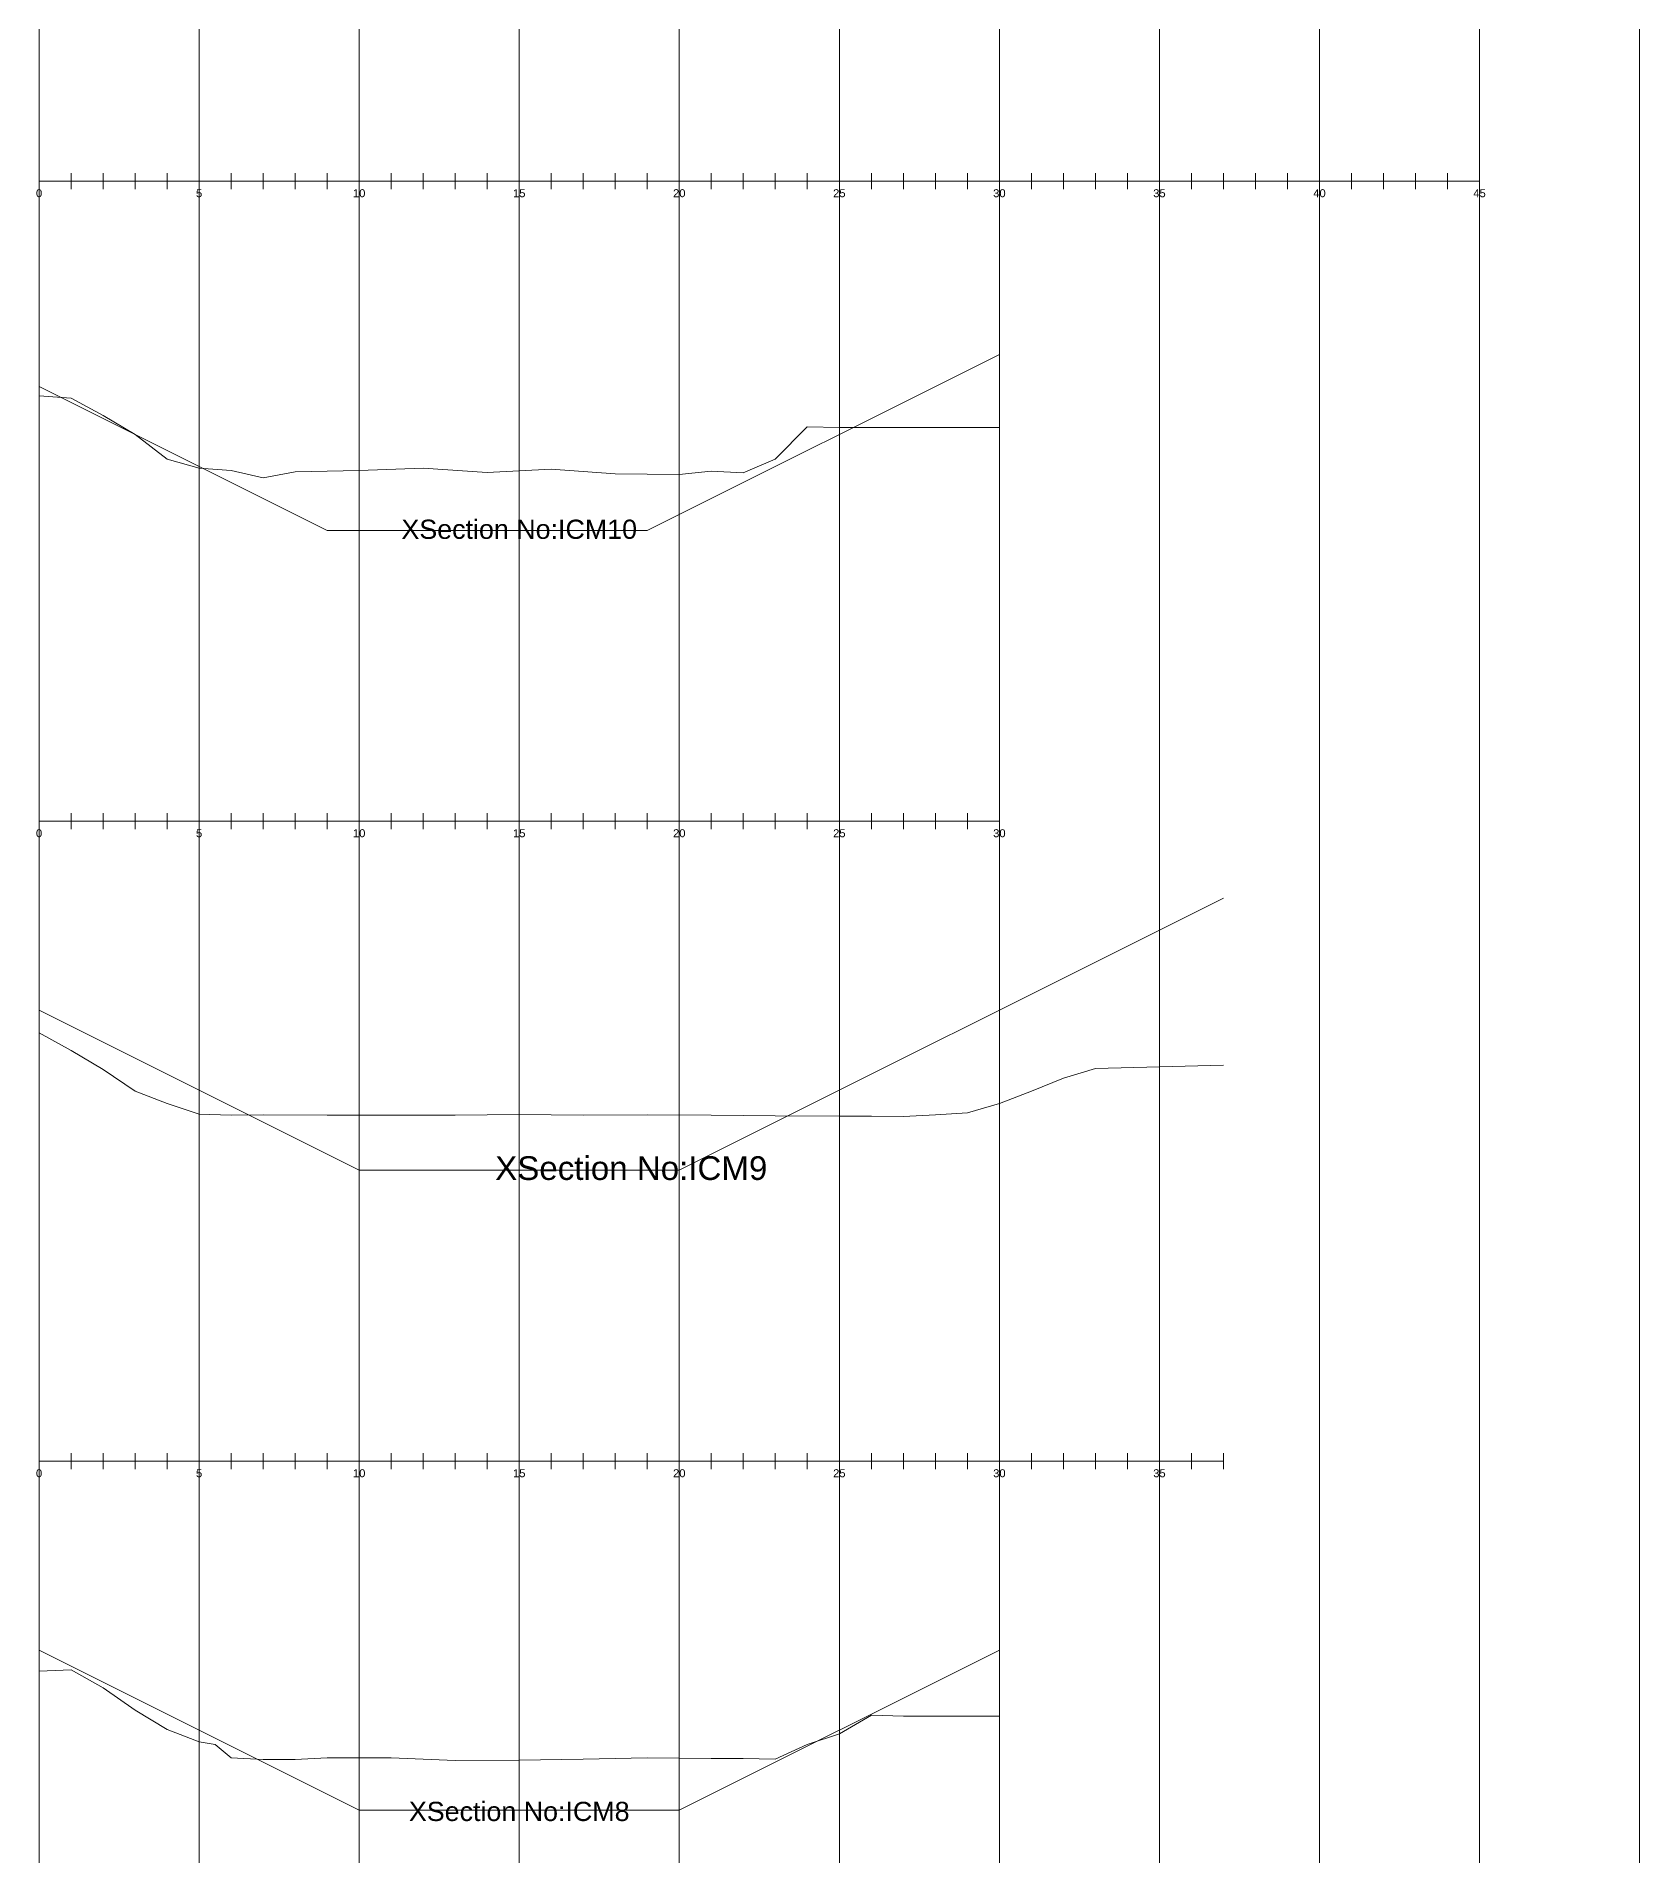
# Model space of a CAD drawing. Header units: inches. Extents: x 1000 to 1050, y 19 to 510.
# Drawn here: x 999.9 to 1050, y 187.7 to 244.5 of the extents above; entities that cross this region are included whole.
import ezdxf

# ---------------------------------------------------------------- set-up
doc = ezdxf.new("R2010")
doc.units = ezdxf.units.IN
doc.header["$LTSCALE"] = 7
doc.header["$MEASUREMENT"] = 0
doc.layers.add('Cross Section Labels', color=7, linetype='Continuous', lineweight=9)
doc.styles.get("Standard").update_dxf_attribs({"font": 'arial.ttf'})

msp = doc.modelspace()

# ---------------------------------------------------------------- linework, layer by layer
at = {"layer": 'Cross Section Labels'}
for p, q in [((1000, 510), (1000, 20)), ((1005, 510), (1005, 20)), ((1010, 510), (1010, 20)), ((1015, 510), (1015, 20)), ((1020, 510), (1020, 20)), ((1025, 510), (1025, 20)), ((1030, 510), (1030, 20)), ((1035, 510), (1035, 20)), ((1040, 510), (1040, 20)), ((1045, 510), (1045, 20)), ((1050, 510), (1050, 20))]:
    msp.add_line(p, q, dxfattribs=at)
for points in [[(1000, 239.75), (1000, 240.25)], [(1000, 239.75), (1000, 240.25)], [(1000, 240), (1045, 240)], [(1000, 240), (1045, 240)], [(1001, 239.75), (1001, 240.25)], [(1001, 239.75), (1001, 240.25)], [(1002, 239.75), (1002, 240.25)], [(1002, 239.75), (1002, 240.25)], [(1003, 239.75), (1003, 240.25)], [(1003, 239.75), (1003, 240.25)], [(1004, 239.75), (1004, 240.25)], [(1004, 239.75), (1004, 240.25)], [(1005, 239.75), (1005, 240.25)], [(1005, 239.75), (1005, 240.25)], [(1006, 239.75), (1006, 240.25)], [(1006, 239.75), (1006, 240.25)], [(1007, 239.75), (1007, 240.25)], [(1007, 239.75), (1007, 240.25)], [(1008, 239.75), (1008, 240.25)], [(1008, 239.75), (1008, 240.25)], [(1009, 239.75), (1009, 240.25)], [(1009, 239.75), (1009, 240.25)], [(1010, 239.75), (1010, 240.25)], [(1010, 239.75), (1010, 240.25)], [(1011, 239.75), (1011, 240.25)], [(1011, 239.75), (1011, 240.25)], [(1012, 239.75), (1012, 240.25)], [(1012, 239.75), (1012, 240.25)], [(1013, 239.75), (1013, 240.25)], [(1013, 239.75), (1013, 240.25)], [(1014, 239.75), (1014, 240.25)], [(1014, 239.75), (1014, 240.25)], [(1015, 239.75), (1015, 240.25)], [(1015, 239.75), (1015, 240.25)], [(1016, 239.75), (1016, 240.25)], [(1016, 239.75), (1016, 240.25)], [(1017, 239.75), (1017, 240.25)], [(1017, 239.75), (1017, 240.25)], [(1018, 239.75), (1018, 240.25)], [(1018, 239.75), (1018, 240.25)], [(1019, 239.75), (1019, 240.25)], [(1019, 239.75), (1019, 240.25)], [(1020, 239.75), (1020, 240.25)], [(1020, 239.75), (1020, 240.25)], [(1021, 239.75), (1021, 240.25)], [(1021, 239.75), (1021, 240.25)], [(1022, 239.75), (1022, 240.25)], [(1022, 239.75), (1022, 240.25)], [(1023, 239.75), (1023, 240.25)], [(1023, 239.75), (1023, 240.25)], [(1024, 239.75), (1024, 240.25)], [(1024, 239.75), (1024, 240.25)], [(1025, 239.75), (1025, 240.25)], [(1025, 239.75), (1025, 240.25)], [(1026, 239.75), (1026, 240.25)], [(1026, 239.75), (1026, 240.25)], [(1027, 239.75), (1027, 240.25)], [(1027, 239.75), (1027, 240.25)], [(1028, 239.75), (1028, 240.25)], [(1028, 239.75), (1028, 240.25)], [(1029, 239.75), (1029, 240.25)], [(1029, 239.75), (1029, 240.25)], [(1030, 239.75), (1030, 240.25)], [(1030, 239.75), (1030, 240.25)], [(1031, 239.75), (1031, 240.25)], [(1031, 239.75), (1031, 240.25)], [(1032, 239.75), (1032, 240.25)], [(1032, 239.75), (1032, 240.25)], [(1033, 239.75), (1033, 240.25)], [(1033, 239.75), (1033, 240.25)], [(1034, 239.75), (1034, 240.25)], [(1034, 239.75), (1034, 240.25)], [(1035, 239.75), (1035, 240.25)], [(1035, 239.75), (1035, 240.25)], [(1036, 239.75), (1036, 240.25)], [(1036, 239.75), (1036, 240.25)], [(1037, 239.75), (1037, 240.25)], [(1037, 239.75), (1037, 240.25)], [(1038, 239.75), (1038, 240.25)], [(1038, 239.75), (1038, 240.25)], [(1039, 239.75), (1039, 240.25)], [(1039, 239.75), (1039, 240.25)], [(1040, 239.75), (1040, 240.25)], [(1040, 239.75), (1040, 240.25)], [(1041, 239.75), (1041, 240.25)], [(1041, 239.75), (1041, 240.25)], [(1042, 239.75), (1042, 240.25)], [(1042, 239.75), (1042, 240.25)], [(1043, 239.75), (1043, 240.25)], [(1043, 239.75), (1043, 240.25)], [(1044, 239.75), (1044, 240.25)], [(1044, 239.75), (1044, 240.25)], [(1045, 239.75), (1045, 240.25)], [(1045, 239.75), (1045, 240.25)], [(1000, 233.59), (1009, 229.09), (1014, 229.09), (1019, 229.09), (1030, 234.59)], [(1030, 232.3), (1025, 232.3), (1024, 232.32), (1023, 231.31), (1022, 230.89), (1021, 230.94), (1020, 230.84), (1018, 230.86), (1016, 231), (1014, 230.9), (1012, 231.03), (1010, 230.96), (1008, 230.92), (1007, 230.73), (1006, 230.96), (1005, 231.03), (1004, 231.31), (1003, 232.09), (1002, 232.68), (1001, 233.22), (1000, 233.29)], [(1000, 219.75), (1000, 220.25)], [(1000, 219.75), (1000, 220.25)], [(1001, 219.75), (1001, 220.25)], [(1001, 219.75), (1001, 220.25)], [(1002, 219.75), (1002, 220.25)], [(1002, 219.75), (1002, 220.25)], [(1003, 219.75), (1003, 220.25)], [(1003, 219.75), (1003, 220.25)], [(1004, 219.75), (1004, 220.25)], [(1004, 219.75), (1004, 220.25)], [(1005, 219.75), (1005, 220.25)], [(1005, 219.75), (1005, 220.25)], [(1006, 219.75), (1006, 220.25)], [(1006, 219.75), (1006, 220.25)], [(1007, 219.75), (1007, 220.25)], [(1007, 219.75), (1007, 220.25)], [(1008, 219.75), (1008, 220.25)], [(1008, 219.75), (1008, 220.25)], [(1009, 219.75), (1009, 220.25)], [(1009, 219.75), (1009, 220.25)], [(1010, 219.75), (1010, 220.25)], [(1010, 219.75), (1010, 220.25)], [(1011, 219.75), (1011, 220.25)], [(1011, 219.75), (1011, 220.25)], [(1012, 219.75), (1012, 220.25)], [(1012, 219.75), (1012, 220.25)], [(1013, 219.75), (1013, 220.25)], [(1013, 219.75), (1013, 220.25)], [(1014, 219.75), (1014, 220.25)], [(1014, 219.75), (1014, 220.25)], [(1015, 219.75), (1015, 220.25)], [(1015, 219.75), (1015, 220.25)], [(1016, 219.75), (1016, 220.25)], [(1016, 219.75), (1016, 220.25)], [(1017, 219.75), (1017, 220.25)], [(1017, 219.75), (1017, 220.25)], [(1018, 219.75), (1018, 220.25)], [(1018, 219.75), (1018, 220.25)], [(1019, 219.75), (1019, 220.25)], [(1019, 219.75), (1019, 220.25)], [(1020, 219.75), (1020, 220.25)], [(1020, 219.75), (1020, 220.25)], [(1021, 219.75), (1021, 220.25)], [(1021, 219.75), (1021, 220.25)], [(1022, 219.75), (1022, 220.25)], [(1022, 219.75), (1022, 220.25)], [(1023, 219.75), (1023, 220.25)], [(1023, 219.75), (1023, 220.25)], [(1024, 219.75), (1024, 220.25)], [(1024, 219.75), (1024, 220.25)], [(1025, 219.75), (1025, 220.25)], [(1025, 219.75), (1025, 220.25)], [(1026, 219.75), (1026, 220.25)], [(1026, 219.75), (1026, 220.25)], [(1027, 219.75), (1027, 220.25)], [(1027, 219.75), (1027, 220.25)], [(1028, 219.75), (1028, 220.25)], [(1028, 219.75), (1028, 220.25)], [(1029, 219.75), (1029, 220.25)], [(1029, 219.75), (1029, 220.25)], [(1030, 219.75), (1030, 220.25)], [(1030, 219.75), (1030, 220.25)], [(1000, 220), (1030, 220)], [(1000, 220), (1030, 220)], [(1000, 214.1), (1010, 209.1), (1015, 209.1), (1020, 209.1), (1037, 217.6)], [(1037, 212.38), (1035, 212.33), (1033, 212.27), (1032, 211.97), (1031, 211.56), (1030, 211.18), (1029, 210.89), (1028, 210.83), (1027, 210.77), (1026, 210.78), (1025, 210.78), (1023, 210.79), (1021, 210.81), (1019, 210.83), (1017, 210.82), (1015, 210.84), (1013, 210.82), (1011, 210.81), (1009, 210.82), (1007, 210.83), (1006, 210.82), (1005, 210.85), (1004, 211.18), (1003, 211.56), (1002, 212.24), (1001, 212.84), (1000, 213.39)], [(1000, 199.75), (1000, 200.25)], [(1000, 199.75), (1000, 200.25)], [(1001, 199.75), (1001, 200.25)], [(1001, 199.75), (1001, 200.25)], [(1002, 199.75), (1002, 200.25)], [(1002, 199.75), (1002, 200.25)], [(1003, 199.75), (1003, 200.25)], [(1003, 199.75), (1003, 200.25)], [(1004, 199.75), (1004, 200.25)], [(1004, 199.75), (1004, 200.25)], [(1005, 199.75), (1005, 200.25)], [(1005, 199.75), (1005, 200.25)], [(1006, 199.75), (1006, 200.25)], [(1006, 199.75), (1006, 200.25)], [(1007, 199.75), (1007, 200.25)], [(1007, 199.75), (1007, 200.25)], [(1008, 199.75), (1008, 200.25)], [(1008, 199.75), (1008, 200.25)], [(1009, 199.75), (1009, 200.25)], [(1009, 199.75), (1009, 200.25)], [(1010, 199.75), (1010, 200.25)], [(1010, 199.75), (1010, 200.25)], [(1011, 199.75), (1011, 200.25)], [(1011, 199.75), (1011, 200.25)], [(1012, 199.75), (1012, 200.25)], [(1012, 199.75), (1012, 200.25)], [(1013, 199.75), (1013, 200.25)], [(1013, 199.75), (1013, 200.25)], [(1014, 199.75), (1014, 200.25)], [(1014, 199.75), (1014, 200.25)], [(1015, 199.75), (1015, 200.25)], [(1015, 199.75), (1015, 200.25)], [(1016, 199.75), (1016, 200.25)], [(1016, 199.75), (1016, 200.25)], [(1017, 199.75), (1017, 200.25)], [(1017, 199.75), (1017, 200.25)], [(1018, 199.75), (1018, 200.25)], [(1018, 199.75), (1018, 200.25)], [(1019, 199.75), (1019, 200.25)], [(1019, 199.75), (1019, 200.25)], [(1020, 199.75), (1020, 200.25)], [(1020, 199.75), (1020, 200.25)], [(1021, 199.75), (1021, 200.25)], [(1021, 199.75), (1021, 200.25)], [(1022, 199.75), (1022, 200.25)], [(1022, 199.75), (1022, 200.25)], [(1023, 199.75), (1023, 200.25)], [(1023, 199.75), (1023, 200.25)], [(1024, 199.75), (1024, 200.25)], [(1024, 199.75), (1024, 200.25)], [(1025, 199.75), (1025, 200.25)], [(1025, 199.75), (1025, 200.25)], [(1026, 199.75), (1026, 200.25)], [(1026, 199.75), (1026, 200.25)], [(1027, 199.75), (1027, 200.25)], [(1027, 199.75), (1027, 200.25)], [(1028, 199.75), (1028, 200.25)], [(1028, 199.75), (1028, 200.25)], [(1029, 199.75), (1029, 200.25)], [(1029, 199.75), (1029, 200.25)], [(1030, 199.75), (1030, 200.25)], [(1030, 199.75), (1030, 200.25)], [(1031, 199.75), (1031, 200.25)], [(1031, 199.75), (1031, 200.25)], [(1032, 199.75), (1032, 200.25)], [(1032, 199.75), (1032, 200.25)], [(1033, 199.75), (1033, 200.25)], [(1033, 199.75), (1033, 200.25)], [(1034, 199.75), (1034, 200.25)], [(1034, 199.75), (1034, 200.25)], [(1035, 199.75), (1035, 200.25)], [(1035, 199.75), (1035, 200.25)], [(1036, 199.75), (1036, 200.25)], [(1036, 199.75), (1036, 200.25)], [(1037, 199.75), (1037, 200.25)], [(1037, 199.75), (1037, 200.25)], [(1000, 200), (1037, 200)], [(1000, 200), (1037, 200)], [(1000, 194.1), (1010, 189.1), (1015, 189.1), (1020, 189.1), (1030, 194.1)], [(1030, 192.034), (1027, 192.034), (1026, 192.064), (1025, 191.484), (1024, 191.15), (1023, 190.69), (1022, 190.71), (1021, 190.71), (1019, 190.73), (1017, 190.69), (1015, 190.66), (1013, 190.65), (1011, 190.73), (1009, 190.73), (1008, 190.68), (1007, 190.68), (1006, 190.73), (1005.5, 191.15), (1005, 191.234), (1004, 191.614), (1003, 192.224), (1002, 192.914), (1001, 193.484), (1000, 193.444)]]:
    msp.add_lwpolyline(points, dxfattribs=at)

# ---------------------------------------------------------------- texts
for s, insert, char_height, attachment_point in [('0', (1000, 239.75), 0.25, 2), ('0', (1000, 239.75), 0.25, 2), ('5', (1005, 239.75), 0.25, 2), ('5', (1005, 239.75), 0.25, 2), ('10', (1010, 239.75), 0.25, 2), ('10', (1010, 239.75), 0.25, 2), ('15', (1015, 239.75), 0.25, 2), ('15', (1015, 239.75), 0.25, 2), ('20', (1020, 239.75), 0.25, 2), ('20', (1020, 239.75), 0.25, 2), ('25', (1025, 239.75), 0.25, 2), ('25', (1025, 239.75), 0.25, 2), ('30', (1030, 239.75), 0.25, 2), ('30', (1030, 239.75), 0.25, 2), ('35', (1035, 239.75), 0.25, 2), ('35', (1035, 239.75), 0.25, 2), ('40', (1040, 239.75), 0.25, 2), ('40', (1040, 239.75), 0.25, 2), ('45', (1045, 239.75), 0.25, 2), ('45', (1045, 239.75), 0.25, 2), ('XSection No:ICM10', (1015, 229.12), 0.6, 5), ('XSection No:ICM10', (1015, 229.12), 0.6, 5), ('0', (1000, 219.75), 0.25, 2), ('0', (1000, 219.75), 0.25, 2), ('5', (1005, 219.75), 0.25, 2), ('5', (1005, 219.75), 0.25, 2), ('10', (1010, 219.75), 0.25, 2), ('10', (1010, 219.75), 0.25, 2), ('15', (1015, 219.75), 0.25, 2), ('15', (1015, 219.75), 0.25, 2), ('20', (1020, 219.75), 0.25, 2), ('20', (1020, 219.75), 0.25, 2), ('25', (1025, 219.75), 0.25, 2), ('25', (1025, 219.75), 0.25, 2), ('30', (1030, 219.75), 0.25, 2), ('30', (1030, 219.75), 0.25, 2), ('XSection No:ICM9', (1018.5, 209.155), 0.74, 5), ('XSection No:ICM9', (1018.5, 209.155), 0.74, 5), ('0', (1000, 199.75), 0.25, 2), ('0', (1000, 199.75), 0.25, 2), ('5', (1005, 199.75), 0.25, 2), ('5', (1005, 199.75), 0.25, 2), ('10', (1010, 199.75), 0.25, 2), ('10', (1010, 199.75), 0.25, 2), ('15', (1015, 199.75), 0.25, 2), ('15', (1015, 199.75), 0.25, 2), ('20', (1020, 199.75), 0.25, 2), ('20', (1020, 199.75), 0.25, 2), ('25', (1025, 199.75), 0.25, 2), ('25', (1025, 199.75), 0.25, 2), ('30', (1030, 199.75), 0.25, 2), ('30', (1030, 199.75), 0.25, 2), ('35', (1035, 199.75), 0.25, 2), ('35', (1035, 199.75), 0.25, 2), ('XSection No:ICM8', (1015, 189.053), 0.6, 5), ('XSection No:ICM8', (1015, 189.053), 0.6, 5)]:
    msp.add_mtext(s, dxfattribs=dict(at, insert=insert, char_height=char_height, attachment_point=attachment_point))

doc.saveas('drawing.dxf')
